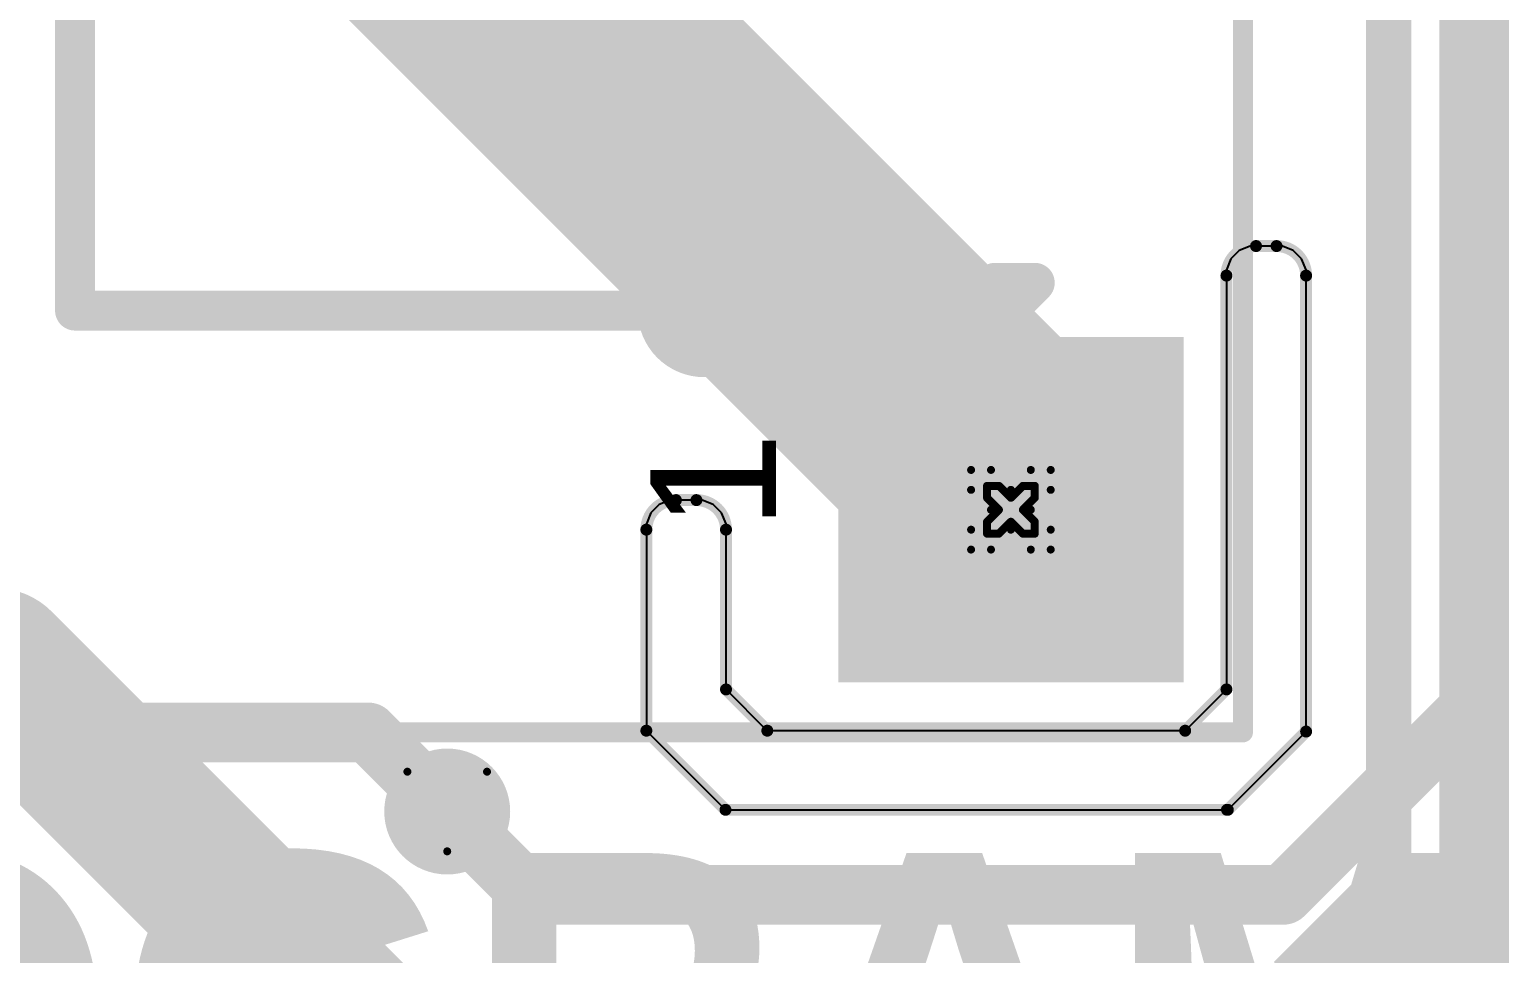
# Model space of a CAD drawing. Header units: inches. Extents: x -21 to 276, y -5 to 220.
# Drawn here: x 42.23 to 51.61, y 65.27 to 71.16 of the extents above; entities that cross this region are included whole.
import ezdxf

# ---------------------------------------------------------------- set-up
doc = ezdxf.new("R2010")
doc.units = ezdxf.units.IN
for name, color, linetype in [('Board_Outline', 216, 'Continuous'), ('Bottom Layer', 5, 'Continuous'), ('Bottom Solder', 6, 'Continuous'), ('Drill Drawing', 1, 'Continuous'), ('Ground', 16, 'Continuous'), ('Multi-Layer', 9, 'Continuous'), ('Pad Holes', 156, 'Continuous'), ('Power + Signal', 76, 'Continuous'), ('Top Layer', 1, 'Continuous'), ('Top Overlay', 2, 'Continuous'), ('Top Solder', 216, 'Continuous'), ('Via Holes', 16, 'Continuous')]:
    doc.layers.add(name, color=color, linetype=linetype)
doc.styles.add('Arial', font='', dxfattribs={"height": 0.2})
doc.styles.add('Arial_Bold', font='', dxfattribs={"height": 0.2})
doc.styles.get('Arial').set_extended_font_data('Arial')
doc.styles.get('Arial_Bold').set_extended_font_data('Arial', bold=True)

# ---------------------------------------------------------------- blocks, each defined once
blk = doc.blocks.new('J102K1CS35VDC_20_11')
at = {"layer": 'Bottom Layer'}
blk.add_hatch(color=5, dxfattribs=at).paths.add_polyline_path([(-5.34999946, -2.80999946), (-5.34999946, -4.81000054), (-7.35000054, -4.81000054), (-7.35000054, -2.80999946)])
at = {"layer": 'Bottom Solder'}
blk.add_hatch(color=6, dxfattribs=at).paths.add_polyline_path([(-5.24839946, -2.70839946), (-5.24839946, -4.911600539999999), (-7.45160054, -4.911600539999999), (-7.45160054, -2.70839946)])
at = {"layer": 'Ground'}
blk.add_hatch(color=16, dxfattribs=at).paths.add_polyline_path([(-5.34999946, -2.80999946), (-5.34999946, -4.81000054), (-7.35000054, -4.81000054), (-7.35000054, -2.80999946)])
at = {"layer": 'Multi-Layer'}
blk.add_hatch(color=9, dxfattribs=at).paths.add_polyline_path([(-5.34999946, -2.80999946), (-5.34999946, -4.81000054), (-7.35000054, -4.81000054), (-7.35000054, -2.80999946)])
at = {"layer": 'Pad Holes'}
h = blk.add_hatch(color=7, dxfattribs=at)
edge = h.paths.add_edge_path()
edge.add_arc((-6.35, -3.81), 0.50999898, 0, 360)
at = {"layer": 'Power + Signal'}
blk.add_hatch(color=76, dxfattribs=at).paths.add_polyline_path([(-5.34999946, -2.80999946), (-5.34999946, -4.81000054), (-7.35000054, -4.81000054), (-7.35000054, -2.80999946)])
at = {"layer": 'Top Layer'}
blk.add_hatch(color=1, dxfattribs=at).paths.add_polyline_path([(-5.34999946, -2.80999946), (-5.34999946, -4.81000054), (-7.35000054, -4.81000054), (-7.35000054, -2.80999946)])
at = {"layer": 'Top Solder'}
blk.add_hatch(color=216, dxfattribs=at).paths.add_polyline_path([(-5.24839946, -2.70839946), (-5.24839946, -4.911600539999999), (-7.45160054, -4.911600539999999), (-7.45160054, -2.70839946)])
at = {"layer": 'Top Overlay'}
for points in [[(-7.7699997, 5.28999958, 0.127, 0.127, 0), (-7.7699997, 0, 0.127, 0.127, 0)], [(-5.08, 2.159, 0.254, 0.254, 0), (-5.08, -1.8542, 0.254, 0.254, 0)], [(-5.08, 2.159, 0.254, 0.254, 0), (3.048, 2.159, 0.254, 0.254, 0)], [(-7.7699997, 0, 0.127, 0.127, 0), (-7.7699997, -5.28999958, 0.127, 0.127, 0)], [(-4.9022, -3.7084, 0.254, 0.254, 0), (-5.0292, -3.835399999999999, 0.254, 0.254, 0)], [(-4.9022, -3.7084, 0.254, 0.254, 0), (-4.9022, -3.9624, 0.254, 0.254, 0)], [(-5.0292, -3.835399999999999, 0.254, 0.254, 0), (-4.9022, -3.9624, 0.254, 0.254, 0)], [(-7.7699997, -5.28999958, 0.127, 0.127, 0), (7.7699997, -5.28999958, 0.127, 0.127, 0)]]:
    blk.add_lwpolyline(points, format="xyseb", dxfattribs=at)
for points in [[(-5.1435, 2.159, 0.127, 0.127, 1), (-5.0165, 2.159, 0.127, 0.127, 1)], [(-5.1435, 2.159, 0.127, 0.127, 1), (-5.0165, 2.159, 0.127, 0.127, 1)], [(-7.8017497, 0, 0.0635, 0.0635, 1), (-7.7382497, 0, 0.0635, 0.0635, 1)], [(-7.8017497, 0, 0.0635, 0.0635, 1), (-7.7382497, 0, 0.0635, 0.0635, 1)], [(-4.78270062, -1.8542, 0.254, 0.254, 1), (-5.377299379999999, -1.8542, 0.254, 0.254, 1)], [(-5.44079938, -1.8542, 0.127, 0.127, 1), (-5.31379938, -1.8542, 0.127, 0.127, 1)], [(-5.1435, -1.8542, 0.127, 0.127, 1), (-5.0165, -1.8542, 0.127, 0.127, 1)], [(-4.846200619999999, -1.8542, 0.127, 0.127, 1), (-4.71920062, -1.8542, 0.127, 0.127, 1)], [(-4.9657, -3.7084, 0.127, 0.127, 1), (-4.8387, -3.7084, 0.127, 0.127, 1)], [(-4.9657, -3.7084, 0.127, 0.127, 1), (-4.8387, -3.7084, 0.127, 0.127, 1)], [(-5.0927, -3.835399999999999, 0.127, 0.127, 1), (-4.9657, -3.835399999999999, 0.127, 0.127, 1)], [(-5.0927, -3.835399999999999, 0.127, 0.127, 1), (-4.9657, -3.835399999999999, 0.127, 0.127, 1)], [(-4.9657, -3.9624, 0.127, 0.127, 1), (-4.8387, -3.9624, 0.127, 0.127, 1)], [(-4.9657, -3.9624, 0.127, 0.127, 1), (-4.8387, -3.9624, 0.127, 0.127, 1)], [(-7.8017497, -5.28999958, 0.0635, 0.0635, 1), (-7.7382497, -5.28999958, 0.0635, 0.0635, 1)], [(-7.8017497, -5.28999958, 0.0635, 0.0635, 1), (-7.7382497, -5.28999958, 0.0635, 0.0635, 1)]]:
    blk.add_lwpolyline(points, format="xyseb", close=True, dxfattribs=at)
at = {"layer": 'Top Overlay', "style": 'Arial'}
blk.add_text('1', height=0.8000009399999999, dxfattribs=at).set_placement((-6.47699238, -2.3113873))

msp = doc.modelspace()

# ---------------------------------------------------------------- hatches: boundary and pattern name
at = {"layer": 'Bottom Layer'}
h = msp.add_hatch(color=5, dxfattribs=at)
edge = h.paths.add_edge_path()
edge.add_arc((44.89883323999999, 66.17525499999999), 0.2999994, 0, 360)
at = {"layer": 'Bottom Solder'}
h = msp.add_hatch(color=6, dxfattribs=at)
edge = h.paths.add_edge_path()
edge.add_arc((44.89883323999999, 66.17525499999999), 0.4015993999999999, 0, 360)
at = {"layer": 'Ground'}
h = msp.add_hatch(color=16, dxfattribs=at)
edge = h.paths.add_edge_path()
edge.add_arc((44.89883323999999, 66.17525499999999), 0.2999994, 0, 360)
at = {"layer": 'Power + Signal'}
h = msp.add_hatch(color=76, dxfattribs=at)
edge = h.paths.add_edge_path()
edge.add_arc((44.89883323999999, 66.17525499999999), 0.2999994, 0, 360)
at = {"layer": 'Top Layer'}
h = msp.add_hatch(color=1, dxfattribs=at)
edge = h.paths.add_edge_path()
edge.add_arc((44.89883323999999, 66.17525499999999), 0.2999994, 0, 360)
at = {"layer": 'Top Solder'}
h = msp.add_hatch(color=216, dxfattribs=at)
edge = h.paths.add_edge_path()
edge.add_arc((44.89883323999999, 66.17525499999999), 0.4015993999999999, 0, 360)
at = {"layer": 'Via Holes'}
h = msp.add_hatch(color=7, dxfattribs=at)
edge = h.paths.add_edge_path()
edge.add_arc((44.89883323999999, 66.17525499999999), 0.1499997, 0, 360)

# ---------------------------------------------------------------- linework, layer by layer
at = {"layer": 'Board_Outline'}
for points in [[(49.86867343999999, 69.59313996, 0.0762, 0.0762, -0.4142135623730951), (50.05727352, 69.78174003999999, 0.0762, 0.0762, 0)], [(50.05727352, 69.78174003999999, 0.0762, 0.0762, 0), (50.18807336, 69.78174003999999, 0.0762, 0.0762, 0)], [(50.18807336, 69.78174003999999, 0.0762, 0.0762, -0.4142135623730951), (50.37667344, 69.59313996, 0.0762, 0.0762, 0)], [(49.86867343999999, 66.95398852, 0.0762, 0.0762, 0), (49.86867343999999, 69.59313996, 0.0762, 0.0762, 0)], [(50.37667344, 66.68526668, 0.0762, 0.0762, 0), (50.37667344, 69.59313996, 0.0762, 0.0762, 0)], [(46.16898564, 67.97280538, 0.0762, 0.0762, -0.4142135623730951), (46.35758572, 68.16140546, 0.0762, 0.0762, 0)], [(46.35758572, 68.16140546, 0.0762, 0.0762, 0), (46.48838556, 68.16140546, 0.0762, 0.0762, 0)], [(46.48838556, 68.16140546, 0.0762, 0.0762, -0.4142135623730951), (46.67698564, 67.97280538, 0.0762, 0.0762, 0)], [(46.16898564, 66.69070228, 0.0762, 0.0762, 0), (46.16898564, 67.97280538, 0.0762, 0.0762, 0)], [(46.67698564, 66.95398852, 0.0762, 0.0762, 0), (46.67698564, 67.97280538, 0.0762, 0.0762, 0)], [(46.67698564, 66.95398852, 0.0762, 0.0762, 0), (46.94027188, 66.69070228, 0.0762, 0.0762, 0)], [(49.6053872, 66.69070228, 0.0762, 0.0762, 0), (49.86867343999999, 66.95398852, 0.0762, 0.0762, 0)], [(46.16898564, 66.69070228, 0.0762, 0.0762, 0), (46.67358712, 66.18610079999999, 0.0762, 0.0762, 0)], [(46.94027188, 66.69070228, 0.0762, 0.0762, 0), (49.6053872, 66.69070228, 0.0762, 0.0762, 0)], [(49.87750756, 66.18610079999999, 0.0762, 0.0762, 0), (50.37667344, 66.68526668, 0.0762, 0.0762, 0)], [(46.67358712, 66.18610079999999, 0.0762, 0.0762, 0), (49.87207196, 66.18610079999999, 0.0762, 0.0762, 0)], [(49.87207196, 66.18610079999999, 0.0762, 0.0762, 0), (49.87750756, 66.18610079999999, 0.0762, 0.0762, 0)]]:
    msp.add_lwpolyline(points, format="xyseb", dxfattribs=at)
for points in [[(50.03822352, 69.78174003999999, 0.0381, 0.0381, 1), (50.07632352, 69.78174003999999, 0.0381, 0.0381, 1)], [(50.03822352, 69.78174003999999, 0.0381, 0.0381, 1), (50.07632352, 69.78174003999999, 0.0381, 0.0381, 1)], [(50.16902336, 69.78174003999999, 0.0381, 0.0381, 1), (50.20712336, 69.78174003999999, 0.0381, 0.0381, 1)], [(50.16902336, 69.78174003999999, 0.0381, 0.0381, 1), (50.20712336, 69.78174003999999, 0.0381, 0.0381, 1)], [(49.84962344, 69.59313996, 0.0381, 0.0381, 1), (49.88772343999999, 69.59313996, 0.0381, 0.0381, 1)], [(49.84962344, 69.59313996, 0.0381, 0.0381, 1), (49.88772343999999, 69.59313996, 0.0381, 0.0381, 1)], [(50.35762344, 69.59313996, 0.0381, 0.0381, 1), (50.39572344, 69.59313996, 0.0381, 0.0381, 1)], [(50.35762344, 69.59313996, 0.0381, 0.0381, 1), (50.39572344, 69.59313996, 0.0381, 0.0381, 1)], [(46.33853572, 68.16140546, 0.0381, 0.0381, 1), (46.37663572, 68.16140546, 0.0381, 0.0381, 1)], [(46.33853572, 68.16140546, 0.0381, 0.0381, 1), (46.37663572, 68.16140546, 0.0381, 0.0381, 1)], [(46.46933556, 68.16140546, 0.0381, 0.0381, 1), (46.50743556, 68.16140546, 0.0381, 0.0381, 1)], [(46.46933556, 68.16140546, 0.0381, 0.0381, 1), (46.50743556, 68.16140546, 0.0381, 0.0381, 1)], [(46.14993564, 67.97280538, 0.0381, 0.0381, 1), (46.18803564, 67.97280538, 0.0381, 0.0381, 1)], [(46.14993564, 67.97280538, 0.0381, 0.0381, 1), (46.18803564, 67.97280538, 0.0381, 0.0381, 1)], [(46.65793564, 67.97280538, 0.0381, 0.0381, 1), (46.69603564, 67.97280538, 0.0381, 0.0381, 1)], [(46.65793564, 67.97280538, 0.0381, 0.0381, 1), (46.69603564, 67.97280538, 0.0381, 0.0381, 1)], [(46.65793564, 66.95398852, 0.0381, 0.0381, 1), (46.69603564, 66.95398852, 0.0381, 0.0381, 1)], [(46.65793564, 66.95398852, 0.0381, 0.0381, 1), (46.69603564, 66.95398852, 0.0381, 0.0381, 1)], [(49.84962344, 66.95398852, 0.0381, 0.0381, 1), (49.88772343999999, 66.95398852, 0.0381, 0.0381, 1)], [(49.84962344, 66.95398852, 0.0381, 0.0381, 1), (49.88772343999999, 66.95398852, 0.0381, 0.0381, 1)], [(46.14993564, 66.69070228, 0.0381, 0.0381, 1), (46.18803564, 66.69070228, 0.0381, 0.0381, 1)], [(46.14993564, 66.69070228, 0.0381, 0.0381, 1), (46.18803564, 66.69070228, 0.0381, 0.0381, 1)], [(46.92122188, 66.69070228, 0.0381, 0.0381, 1), (46.95932188, 66.69070228, 0.0381, 0.0381, 1)], [(46.92122188, 66.69070228, 0.0381, 0.0381, 1), (46.95932188, 66.69070228, 0.0381, 0.0381, 1)], [(49.5863372, 66.69070228, 0.0381, 0.0381, 1), (49.6244372, 66.69070228, 0.0381, 0.0381, 1)], [(49.5863372, 66.69070228, 0.0381, 0.0381, 1), (49.6244372, 66.69070228, 0.0381, 0.0381, 1)], [(50.35762344, 66.68526668, 0.0381, 0.0381, 1), (50.39572344, 66.68526668, 0.0381, 0.0381, 1)], [(50.35762344, 66.68526668, 0.0381, 0.0381, 1), (50.39572344, 66.68526668, 0.0381, 0.0381, 1)], [(46.65453712, 66.18610079999999, 0.0381, 0.0381, 1), (46.69263712, 66.18610079999999, 0.0381, 0.0381, 1)], [(46.65453712, 66.18610079999999, 0.0381, 0.0381, 1), (46.69263712, 66.18610079999999, 0.0381, 0.0381, 1)], [(49.85302196, 66.18610079999999, 0.0381, 0.0381, 1), (49.89112195999999, 66.18610079999999, 0.0381, 0.0381, 1)], [(49.85302196, 66.18610079999999, 0.0381, 0.0381, 1), (49.89112195999999, 66.18610079999999, 0.0381, 0.0381, 1)], [(49.85845756, 66.18610079999999, 0.0381, 0.0381, 1), (49.89655756, 66.18610079999999, 0.0381, 0.0381, 1)], [(49.85845756, 66.18610079999999, 0.0381, 0.0381, 1), (49.89655756, 66.18610079999999, 0.0381, 0.0381, 1)]]:
    msp.add_lwpolyline(points, format="xyseb", close=True, dxfattribs=at)
at = {"layer": 'Bottom Layer'}
for points in [[(44.62272508, 72.1300564, 1.778, 1.778, 0), (48.65298371999999, 68.09979776, 1.778, 1.778, 0)], [(37.845111, 67.09240836, 1.016, 1.016, 0), (42.01616692, 67.09240836, 1.016, 1.016, 0)], [(42.01616692, 67.09240836, 1.016, 1.016, 0), (44.47093468, 64.6376406, 1.016, 1.016, 0)], [(50.80175259999999, 64.6376406, 1.016, 1.016, 0), (53.20312955999999, 67.03901756, 1.016, 1.016, 0)], [(50.23180708, 65.64397844, 0.3809999999999999, 0.3809999999999999, 0), (51.81860604, 67.2307774, 0.3809999999999999, 0.3809999999999999, 0)], [(44.89883323999999, 66.17525499999999, 0.3809999999999999, 0.3809999999999999, 0), (45.4301098, 65.64397844, 0.3809999999999999, 0.3809999999999999, 0)], [(41.6259772, 65.80068374, 0.254, 0.254, 0), (44.47020569999999, 62.95645524, 0.254, 0.254, 0)], [(45.4301098, 65.64397844, 0.3809999999999999, 0.3809999999999999, 0), (50.23180708, 65.64397844, 0.3809999999999999, 0.3809999999999999, 0)]]:
    msp.add_lwpolyline(points, format="xyseb", dxfattribs=at)
for points in [[(48.20848372, 68.09979776, 0.889, 0.889, 1), (49.09748372, 68.09979776, 0.889, 0.889, 1)], [(41.76216692, 67.09240836, 0.508, 0.508, 1), (42.27016692, 67.09240836, 0.508, 0.508, 1)], [(41.76216692, 67.09240836, 0.508, 0.508, 1), (42.27016692, 67.09240836, 0.508, 0.508, 1)], [(44.80358324, 66.17525499999999, 0.1905, 0.1905, 1), (44.99408323999999, 66.17525499999999, 0.1905, 0.1905, 1)], [(45.3348598, 65.64397844, 0.1905, 0.1905, 1), (45.5253598, 65.64397844, 0.1905, 0.1905, 1)], [(45.3348598, 65.64397844, 0.1905, 0.1905, 1), (45.5253598, 65.64397844, 0.1905, 0.1905, 1)], [(50.13655708, 65.64397844, 0.1905, 0.1905, 1), (50.32705708, 65.64397844, 0.1905, 0.1905, 1)], [(50.13655708, 65.64397844, 0.1905, 0.1905, 1), (50.32705708, 65.64397844, 0.1905, 0.1905, 1)]]:
    msp.add_lwpolyline(points, format="xyseb", close=True, dxfattribs=at)
at = {"layer": 'Drill Drawing'}
for points in [[(48.23998479999999, 68.22679776, 0.0508, 0.0508, 0), (48.23998479999999, 68.35379775999999, 0.0508, 0.0508, 0)], [(48.23998479999999, 68.35379775999999, 0.0508, 0.0508, 0), (48.3669848, 68.35379775999999, 0.0508, 0.0508, 0)], [(48.3669848, 68.35379775999999, 0.0508, 0.0508, 0), (48.49398479999999, 68.22679776, 0.0508, 0.0508, 0)], [(48.49398479999999, 68.22679776, 0.0508, 0.0508, 0), (48.6209848, 68.35379775999999, 0.0508, 0.0508, 0)], [(48.6209848, 68.35379775999999, 0.0508, 0.0508, 0), (48.7479848, 68.35379775999999, 0.0508, 0.0508, 0)], [(48.7479848, 68.22679776, 0.0508, 0.0508, 0), (48.7479848, 68.35379775999999, 0.0508, 0.0508, 0)], [(48.34158479999999, 68.17599776, 0.0508, 0.0508, 0), (48.34158479999999, 68.25219775999999, 0.0508, 0.0508, 0)], [(48.34158479999999, 68.25219775999999, 0.0508, 0.0508, 0), (48.4177848, 68.25219775999999, 0.0508, 0.0508, 0)], [(48.4177848, 68.25219775999999, 0.0508, 0.0508, 0), (48.49398479999999, 68.17599776, 0.0508, 0.0508, 0)], [(48.49398479999999, 68.17599776, 0.0508, 0.0508, 0), (48.5701848, 68.25219775999999, 0.0508, 0.0508, 0)], [(48.5701848, 68.25219775999999, 0.0508, 0.0508, 0), (48.64638479999999, 68.25219775999999, 0.0508, 0.0508, 0)], [(48.64638479999999, 68.17599776, 0.0508, 0.0508, 0), (48.64638479999999, 68.25219775999999, 0.0508, 0.0508, 0)], [(48.23998479999999, 68.22679776, 0.0508, 0.0508, 0), (48.3669848, 68.09979776, 0.0508, 0.0508, 0)], [(48.34158479999999, 68.17599776, 0.0508, 0.0508, 0), (48.4177848, 68.09979776, 0.0508, 0.0508, 0)], [(48.5701848, 68.09979776, 0.0508, 0.0508, 0), (48.64638479999999, 68.17599776, 0.0508, 0.0508, 0)], [(48.6209848, 68.09979776, 0.0508, 0.0508, 0), (48.7479848, 68.22679776, 0.0508, 0.0508, 0)], [(48.23998479999999, 67.97279776, 0.0508, 0.0508, 0), (48.3669848, 68.09979776, 0.0508, 0.0508, 0)], [(48.34158479999999, 68.02359776, 0.0508, 0.0508, 0), (48.4177848, 68.09979776, 0.0508, 0.0508, 0)], [(48.5701848, 68.09979776, 0.0508, 0.0508, 0), (48.64638479999999, 68.02359776, 0.0508, 0.0508, 0)], [(48.6209848, 68.09979776, 0.0508, 0.0508, 0), (48.7479848, 67.97279776, 0.0508, 0.0508, 0)], [(48.23998479999999, 67.84579776, 0.0508, 0.0508, 0), (48.23998479999999, 67.97279776, 0.0508, 0.0508, 0)], [(48.34158479999999, 67.94739775999999, 0.0508, 0.0508, 0), (48.34158479999999, 68.02359776, 0.0508, 0.0508, 0)], [(48.3669848, 67.84579776, 0.0508, 0.0508, 0), (48.49398479999999, 67.97279776, 0.0508, 0.0508, 0)], [(48.4177848, 67.94739775999999, 0.0508, 0.0508, 0), (48.49398479999999, 68.02359776, 0.0508, 0.0508, 0)], [(48.49398479999999, 68.02359776, 0.0508, 0.0508, 0), (48.5701848, 67.94739775999999, 0.0508, 0.0508, 0)], [(48.49398479999999, 67.97279776, 0.0508, 0.0508, 0), (48.6209848, 67.84579776, 0.0508, 0.0508, 0)], [(48.64638479999999, 67.94739775999999, 0.0508, 0.0508, 0), (48.64638479999999, 68.02359776, 0.0508, 0.0508, 0)], [(48.7479848, 67.84579776, 0.0508, 0.0508, 0), (48.7479848, 67.97279776, 0.0508, 0.0508, 0)], [(48.34158479999999, 67.94739775999999, 0.0508, 0.0508, 0), (48.4177848, 67.94739775999999, 0.0508, 0.0508, 0)], [(48.5701848, 67.94739775999999, 0.0508, 0.0508, 0), (48.64638479999999, 67.94739775999999, 0.0508, 0.0508, 0)], [(48.23998479999999, 67.84579776, 0.0508, 0.0508, 0), (48.3669848, 67.84579776, 0.0508, 0.0508, 0)], [(48.6209848, 67.84579776, 0.0508, 0.0508, 0), (48.7479848, 67.84579776, 0.0508, 0.0508, 0)], [(44.64483324, 66.429255, 0.0508, 0.0508, 0), (45.15283324, 66.429255, 0.0508, 0.0508, 0)], [(44.64483324, 66.429255, 0.0508, 0.0508, 0), (44.89883323999999, 65.92125499999999, 0.0508, 0.0508, 0)], [(44.89883323999999, 65.92125499999999, 0.0508, 0.0508, 0), (45.15283324, 66.429255, 0.0508, 0.0508, 0)]]:
    msp.add_lwpolyline(points, format="xyseb", dxfattribs=at)
for points in [[(48.2272848, 68.35379775999999, 0.0254, 0.0254, 1), (48.2526848, 68.35379775999999, 0.0254, 0.0254, 1)], [(48.2272848, 68.35379775999999, 0.0254, 0.0254, 1), (48.2526848, 68.35379775999999, 0.0254, 0.0254, 1)], [(48.3542848, 68.35379775999999, 0.0254, 0.0254, 1), (48.3796848, 68.35379775999999, 0.0254, 0.0254, 1)], [(48.3542848, 68.35379775999999, 0.0254, 0.0254, 1), (48.3796848, 68.35379775999999, 0.0254, 0.0254, 1)], [(48.6082848, 68.35379775999999, 0.0254, 0.0254, 1), (48.6336848, 68.35379775999999, 0.0254, 0.0254, 1)], [(48.6082848, 68.35379775999999, 0.0254, 0.0254, 1), (48.6336848, 68.35379775999999, 0.0254, 0.0254, 1)], [(48.7352848, 68.35379775999999, 0.0254, 0.0254, 1), (48.7606848, 68.35379775999999, 0.0254, 0.0254, 1)], [(48.7352848, 68.35379775999999, 0.0254, 0.0254, 1), (48.7606848, 68.35379775999999, 0.0254, 0.0254, 1)], [(48.3288848, 68.25219775999999, 0.0254, 0.0254, 1), (48.3542848, 68.25219775999999, 0.0254, 0.0254, 1)], [(48.3288848, 68.25219775999999, 0.0254, 0.0254, 1), (48.3542848, 68.25219775999999, 0.0254, 0.0254, 1)], [(48.4050848, 68.25219775999999, 0.0254, 0.0254, 1), (48.4304848, 68.25219775999999, 0.0254, 0.0254, 1)], [(48.4050848, 68.25219775999999, 0.0254, 0.0254, 1), (48.4304848, 68.25219775999999, 0.0254, 0.0254, 1)], [(48.5574848, 68.25219775999999, 0.0254, 0.0254, 1), (48.5828848, 68.25219775999999, 0.0254, 0.0254, 1)], [(48.5574848, 68.25219775999999, 0.0254, 0.0254, 1), (48.5828848, 68.25219775999999, 0.0254, 0.0254, 1)], [(48.6336848, 68.25219775999999, 0.0254, 0.0254, 1), (48.6590848, 68.25219775999999, 0.0254, 0.0254, 1)], [(48.6336848, 68.25219775999999, 0.0254, 0.0254, 1), (48.6590848, 68.25219775999999, 0.0254, 0.0254, 1)], [(48.2272848, 68.22679776, 0.0254, 0.0254, 1), (48.2526848, 68.22679776, 0.0254, 0.0254, 1)], [(48.2272848, 68.22679776, 0.0254, 0.0254, 1), (48.2526848, 68.22679776, 0.0254, 0.0254, 1)], [(48.3288848, 68.17599776, 0.0254, 0.0254, 1), (48.3542848, 68.17599776, 0.0254, 0.0254, 1)], [(48.3288848, 68.17599776, 0.0254, 0.0254, 1), (48.3542848, 68.17599776, 0.0254, 0.0254, 1)], [(48.4812848, 68.22679776, 0.0254, 0.0254, 1), (48.5066848, 68.22679776, 0.0254, 0.0254, 1)], [(48.4812848, 68.22679776, 0.0254, 0.0254, 1), (48.5066848, 68.22679776, 0.0254, 0.0254, 1)], [(48.4812848, 68.17599776, 0.0254, 0.0254, 1), (48.5066848, 68.17599776, 0.0254, 0.0254, 1)], [(48.4812848, 68.17599776, 0.0254, 0.0254, 1), (48.5066848, 68.17599776, 0.0254, 0.0254, 1)], [(48.6336848, 68.17599776, 0.0254, 0.0254, 1), (48.6590848, 68.17599776, 0.0254, 0.0254, 1)], [(48.6336848, 68.17599776, 0.0254, 0.0254, 1), (48.6590848, 68.17599776, 0.0254, 0.0254, 1)], [(48.7352848, 68.22679776, 0.0254, 0.0254, 1), (48.7606848, 68.22679776, 0.0254, 0.0254, 1)], [(48.7352848, 68.22679776, 0.0254, 0.0254, 1), (48.7606848, 68.22679776, 0.0254, 0.0254, 1)], [(48.3542848, 68.09979776, 0.0254, 0.0254, 1), (48.3796848, 68.09979776, 0.0254, 0.0254, 1)], [(48.3542848, 68.09979776, 0.0254, 0.0254, 1), (48.3796848, 68.09979776, 0.0254, 0.0254, 1)], [(48.4050848, 68.09979776, 0.0254, 0.0254, 1), (48.4304848, 68.09979776, 0.0254, 0.0254, 1)], [(48.4050848, 68.09979776, 0.0254, 0.0254, 1), (48.4304848, 68.09979776, 0.0254, 0.0254, 1)], [(48.5574848, 68.09979776, 0.0254, 0.0254, 1), (48.5828848, 68.09979776, 0.0254, 0.0254, 1)], [(48.5574848, 68.09979776, 0.0254, 0.0254, 1), (48.5828848, 68.09979776, 0.0254, 0.0254, 1)], [(48.6082848, 68.09979776, 0.0254, 0.0254, 1), (48.6336848, 68.09979776, 0.0254, 0.0254, 1)], [(48.6082848, 68.09979776, 0.0254, 0.0254, 1), (48.6336848, 68.09979776, 0.0254, 0.0254, 1)], [(48.2272848, 67.97279776, 0.0254, 0.0254, 1), (48.2526848, 67.97279776, 0.0254, 0.0254, 1)], [(48.2272848, 67.97279776, 0.0254, 0.0254, 1), (48.2526848, 67.97279776, 0.0254, 0.0254, 1)], [(48.3288848, 68.02359776, 0.0254, 0.0254, 1), (48.3542848, 68.02359776, 0.0254, 0.0254, 1)], [(48.3288848, 68.02359776, 0.0254, 0.0254, 1), (48.3542848, 68.02359776, 0.0254, 0.0254, 1)], [(48.4812848, 68.02359776, 0.0254, 0.0254, 1), (48.5066848, 68.02359776, 0.0254, 0.0254, 1)], [(48.4812848, 68.02359776, 0.0254, 0.0254, 1), (48.5066848, 68.02359776, 0.0254, 0.0254, 1)], [(48.4812848, 67.97279776, 0.0254, 0.0254, 1), (48.5066848, 67.97279776, 0.0254, 0.0254, 1)], [(48.4812848, 67.97279776, 0.0254, 0.0254, 1), (48.5066848, 67.97279776, 0.0254, 0.0254, 1)], [(48.6336848, 68.02359776, 0.0254, 0.0254, 1), (48.6590848, 68.02359776, 0.0254, 0.0254, 1)], [(48.6336848, 68.02359776, 0.0254, 0.0254, 1), (48.6590848, 68.02359776, 0.0254, 0.0254, 1)], [(48.7352848, 67.97279776, 0.0254, 0.0254, 1), (48.7606848, 67.97279776, 0.0254, 0.0254, 1)], [(48.7352848, 67.97279776, 0.0254, 0.0254, 1), (48.7606848, 67.97279776, 0.0254, 0.0254, 1)], [(48.3288848, 67.94739775999999, 0.0254, 0.0254, 1), (48.3542848, 67.94739775999999, 0.0254, 0.0254, 1)], [(48.3288848, 67.94739775999999, 0.0254, 0.0254, 1), (48.3542848, 67.94739775999999, 0.0254, 0.0254, 1)], [(48.4050848, 67.94739775999999, 0.0254, 0.0254, 1), (48.4304848, 67.94739775999999, 0.0254, 0.0254, 1)], [(48.4050848, 67.94739775999999, 0.0254, 0.0254, 1), (48.4304848, 67.94739775999999, 0.0254, 0.0254, 1)], [(48.5574848, 67.94739775999999, 0.0254, 0.0254, 1), (48.5828848, 67.94739775999999, 0.0254, 0.0254, 1)], [(48.5574848, 67.94739775999999, 0.0254, 0.0254, 1), (48.5828848, 67.94739775999999, 0.0254, 0.0254, 1)], [(48.6336848, 67.94739775999999, 0.0254, 0.0254, 1), (48.6590848, 67.94739775999999, 0.0254, 0.0254, 1)], [(48.6336848, 67.94739775999999, 0.0254, 0.0254, 1), (48.6590848, 67.94739775999999, 0.0254, 0.0254, 1)], [(48.2272848, 67.84579776, 0.0254, 0.0254, 1), (48.2526848, 67.84579776, 0.0254, 0.0254, 1)], [(48.2272848, 67.84579776, 0.0254, 0.0254, 1), (48.2526848, 67.84579776, 0.0254, 0.0254, 1)], [(48.3542848, 67.84579776, 0.0254, 0.0254, 1), (48.3796848, 67.84579776, 0.0254, 0.0254, 1)], [(48.3542848, 67.84579776, 0.0254, 0.0254, 1), (48.3796848, 67.84579776, 0.0254, 0.0254, 1)], [(48.6082848, 67.84579776, 0.0254, 0.0254, 1), (48.6336848, 67.84579776, 0.0254, 0.0254, 1)], [(48.6082848, 67.84579776, 0.0254, 0.0254, 1), (48.6336848, 67.84579776, 0.0254, 0.0254, 1)], [(48.7352848, 67.84579776, 0.0254, 0.0254, 1), (48.7606848, 67.84579776, 0.0254, 0.0254, 1)], [(48.7352848, 67.84579776, 0.0254, 0.0254, 1), (48.7606848, 67.84579776, 0.0254, 0.0254, 1)], [(44.63213324, 66.429255, 0.0254, 0.0254, 1), (44.65753323999999, 66.429255, 0.0254, 0.0254, 1)], [(44.63213324, 66.429255, 0.0254, 0.0254, 1), (44.65753323999999, 66.429255, 0.0254, 0.0254, 1)], [(45.14013324, 66.429255, 0.0254, 0.0254, 1), (45.16553323999999, 66.429255, 0.0254, 0.0254, 1)], [(45.14013324, 66.429255, 0.0254, 0.0254, 1), (45.16553323999999, 66.429255, 0.0254, 0.0254, 1)], [(44.88613324, 65.92125499999999, 0.0254, 0.0254, 1), (44.91153324, 65.92125499999999, 0.0254, 0.0254, 1)], [(44.88613324, 65.92125499999999, 0.0254, 0.0254, 1), (44.91153324, 65.92125499999999, 0.0254, 0.0254, 1)]]:
    msp.add_lwpolyline(points, format="xyseb", close=True, dxfattribs=at)
at = {"layer": 'Ground'}
for points in [[(50.88467343999999, 65.75002598, 0.254, 0.254, 0), (50.88467343999999, 76.95868784, 0.254, 0.254, 0)], [(51.41692281999999, 65.41239902, 0.254, 0.254, 0), (51.41692281999999, 76.39191985999999, 0.254, 0.254, 0)], [(50.26024491999999, 65.12559746000001, 0.254, 0.254, 0), (50.88467343999999, 65.75002598, 0.254, 0.254, 0)], [(49.63932668, 63.63480288, 0.254, 0.254, 0), (51.41692281999999, 65.41239902, 0.254, 0.254, 0)]]:
    msp.add_lwpolyline(points, format="xyseb", dxfattribs=at)
for points in [[(50.82117344, 65.75002598, 0.127, 0.127, 1), (50.94817343999999, 65.75002598, 0.127, 0.127, 1)], [(50.82117344, 65.75002598, 0.127, 0.127, 1), (50.94817343999999, 65.75002598, 0.127, 0.127, 1)], [(51.35342281999999, 65.41239902, 0.127, 0.127, 1), (51.48042282, 65.41239902, 0.127, 0.127, 1)], [(51.35342281999999, 65.41239902, 0.127, 0.127, 1), (51.48042282, 65.41239902, 0.127, 0.127, 1)]]:
    msp.add_lwpolyline(points, format="xyseb", close=True, dxfattribs=at)
at = {"layer": 'Multi-Layer'}
for p, q in [((50.01975772, 69.78174003999999), (49.95043858, 69.75302534)), ((50.05727352, 69.78174003999999), (50.01975772, 69.78174003999999)), ((50.18807336, 69.78174003999999), (50.05727352, 69.78174003999999)), ((50.22558661999999, 69.78174003999999), (50.18807336, 69.78174003999999)), ((50.18807336, 69.78174003999999), (50.18807336, 69.78174003999999)), ((50.29490576, 69.75302534), (50.22558661999999, 69.78174003999999)), ((49.8973856, 69.69997236), (49.86867343999999, 69.63065322)), ((49.95043858, 69.75302534), (49.8973856, 69.69997236)), ((50.34795874, 69.69997236), (50.29490576, 69.75302534)), ((50.37667344, 69.63065322), (50.34795874, 69.69997236)), ((49.86867343999999, 69.63065322), (49.86867343999999, 69.59313996)), ((49.86867343999999, 69.59313996), (49.86867343999999, 69.59313996)), ((49.86867343999999, 69.59313996), (49.86867343999999, 66.95398852)), ((50.37667344, 69.59313996), (50.37667344, 69.63065322)), ((50.37667344, 66.68526668), (50.37667344, 69.59313996)), ((46.1976978, 68.07963778), (46.16898564, 68.01031864)), ((46.25075078, 68.13269075999999), (46.1976978, 68.07963778)), ((46.32006991999999, 68.16140546), (46.25075078, 68.13269075999999)), ((46.35758572, 68.16140546), (46.32006991999999, 68.16140546)), ((46.48838556, 68.16140546), (46.35758572, 68.16140546)), ((46.52589881999999, 68.16140546), (46.48838556, 68.16140546)), ((46.48838556, 68.16140546), (46.48838556, 68.16140546)), ((46.59521796, 68.13269075999999), (46.52589881999999, 68.16140546)), ((46.64827094, 68.07963778), (46.59521796, 68.13269075999999)), ((46.67698564, 68.01031864), (46.64827094, 68.07963778)), ((46.16898564, 68.01031864), (46.16898564, 67.97280538)), ((46.67698564, 67.97280538), (46.67698564, 68.01031864)), ((46.16898564, 67.97280538), (46.16898564, 66.69070228)), ((46.16898564, 67.97280538), (46.16898564, 67.97280538)), ((46.67698564, 66.95398852), (46.67698564, 67.97280538)), ((46.94027188, 66.69070228), (46.67698564, 66.95398852)), ((49.86867343999999, 66.95398852), (49.6053872, 66.69070228)), ((46.16898564, 66.69070228), (46.67358712, 66.18610079999999)), ((49.6053872, 66.69070228), (46.94027188, 66.69070228)), ((49.87750756, 66.18610079999999), (50.37667344, 66.68526668)), ((46.67358712, 66.18610079999999), (49.87750756, 66.18610079999999))]:
    msp.add_line(p, q, dxfattribs=at)
at = {"layer": 'Power + Signal'}
msp.add_lwpolyline([(51.56501244, 57.55860472, 0.3809999999999999, 0.3809999999999999, 0), (51.56501244, 75.0694206, 0.3809999999999999, 0.3809999999999999, 0)], format="xyseb", dxfattribs=at)
at = {"layer": 'Top Layer'}
for points in [[(50.92094972, 63.16970348, 0.254, 0.254, 0), (50.92094972, 74.31323212, 0.254, 0.254, 0)], [(51.35400955999999, 62.93828916, 0.254, 0.254, 0), (51.35400955999999, 73.71185156, 0.254, 0.254, 0)], [(37.73377517999999, 66.67979806, 0.3809999999999999, 0.3809999999999999, 0), (44.39429018, 66.67979806, 0.3809999999999999, 0.3809999999999999, 0)], [(44.39429018, 66.67979806, 0.3809999999999999, 0.3809999999999999, 0), (44.89883323999999, 66.17525499999999, 0.3809999999999999, 0.3809999999999999, 0)]]:
    msp.add_lwpolyline(points, format="xyseb", dxfattribs=at)
for points in [[(44.29904018, 66.67979806, 0.1905, 0.1905, 1), (44.48954018, 66.67979806, 0.1905, 0.1905, 1)], [(44.29904018, 66.67979806, 0.1905, 0.1905, 1), (44.48954018, 66.67979806, 0.1905, 0.1905, 1)], [(44.80358324, 66.17525499999999, 0.1905, 0.1905, 1), (44.99408323999999, 66.17525499999999, 0.1905, 0.1905, 1)]]:
    msp.add_lwpolyline(points, format="xyseb", close=True, dxfattribs=at)

# ---------------------------------------------------------------- block references
at = {"rotation": 90}
msp.add_blockref('J102K1CS35VDC_20_11', (44.6839848, 74.44979776), dxfattribs=at)

# ---------------------------------------------------------------- texts
at = {"layer": 'Top Overlay', "style": 'Arial_Bold'}
msp.add_text('PROGRAMMING', height=2.032, dxfattribs=at).set_placement((36.63698032, 63.87843967999999))

doc.saveas('drawing.dxf')
